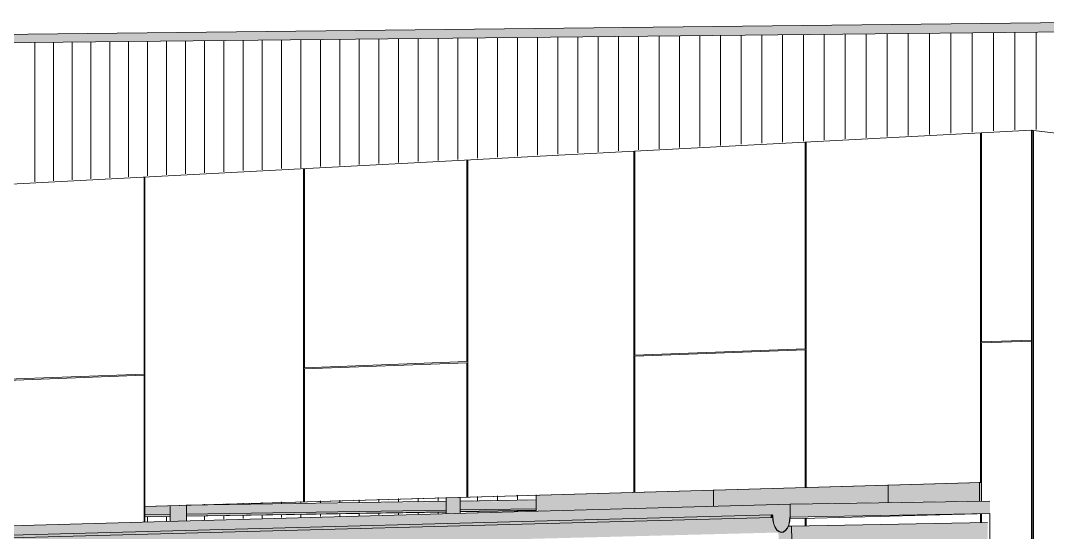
# Model space of a CAD drawing. Header units: inches. Extents: x 30764 to 92544, y -36095 to 66.
# Drawn here: x 92528.8817 to 92529.0074, y 66.0446 to 66.1072 of the extents above; entities that cross this region are included whole.
import ezdxf

# ---------------------------------------------------------------- set-up
doc = ezdxf.new("R2010")
doc.units = ezdxf.units.IN
doc.header["$MEASUREMENT"] = 0
for name, color, linetype, lineweight in [('A-ROOF', 132, 'Continuous', 13), ('A-ROOF-OTLN', 132, 'Continuous', 9), ('A-WALL-PATT', 111, 'Continuous', 13), ('L-SITE-WALL', 31, 'Continuous', 13), ('M-EQPM', 50, 'Continuous', 9), ('S-BEAM', 12, 'Continuous', 9), ('S-COLS', 52, 'Continuous', 9)]:
    doc.layers.add(name, color=color, linetype=linetype, lineweight=lineweight)

# ---------------------------------------------------------------- blocks, each defined once
blk = doc.blocks.new('FP_57-Looking North East Copy 1')
at = {"layer": 'A-WALL-PATT', "lineweight": 9}
for p, q in [((31213.79157, 66.09116), (31213.79157, 66.10526)), ((31213.79406, 66.09129), (31213.79406, 66.10529)), ((31213.79654, 66.09142), (31213.79654, 66.10531)), ((31213.79904, 66.09155), (31213.79904, 66.10534)), ((31213.80154, 66.09169), (31213.80154, 66.10537)), ((31213.80405, 66.09182), (31213.80405, 66.10539)), ((31213.80657, 66.09195), (31213.80657, 66.10542)), ((31213.8091, 66.09209), (31213.8091, 66.10544)), ((31213.81163, 66.09222), (31213.81163, 66.10547)), ((31213.81417, 66.09236), (31213.81417, 66.1055)), ((31213.81671, 66.09249), (31213.81671, 66.10552)), ((31213.81927, 66.09263), (31213.81927, 66.10555)), ((31213.82183, 66.09276), (31213.82183, 66.10558)), ((31213.8244, 66.0929), (31213.8244, 66.1056)), ((31213.82698, 66.09303), (31213.82698, 66.10563)), ((31213.82956, 66.09317), (31213.82956, 66.10566)), ((31213.83215, 66.09331), (31213.83215, 66.10569)), ((31213.83475, 66.09345), (31213.83475, 66.10571)), ((31213.83736, 66.09358), (31213.83736, 66.10574)), ((31213.83998, 66.09372), (31213.83998, 66.10577)), ((31213.8426, 66.09386), (31213.8426, 66.10579)), ((31213.84523, 66.09391), (31213.84523, 66.10582)), ((31213.72259, 66.08751), (31213.72259, 66.10454)), ((31213.72488, 66.08763), (31213.72488, 66.10457)), ((31213.72717, 66.08775), (31213.72717, 66.10459)), ((31213.72947, 66.08787), (31213.72947, 66.10461)), ((31213.73178, 66.088), (31213.73178, 66.10464)), ((31213.73409, 66.08812), (31213.73409, 66.10466)), ((31213.73641, 66.08824), (31213.73641, 66.10469)), ((31213.73873, 66.08836), (31213.73873, 66.10471)), ((31213.74106, 66.08849), (31213.74106, 66.10473)), ((31213.7434, 66.08861), (31213.7434, 66.10476)), ((31213.74575, 66.08873), (31213.74575, 66.10478)), ((31213.7481, 66.08889), (31213.7481, 66.10481)), ((31213.75046, 66.08898), (31213.75046, 66.10483)), ((31213.75282, 66.08911), (31213.75282, 66.10486)), ((31213.75519, 66.08923), (31213.75519, 66.10488)), ((31213.75757, 66.08936), (31213.75757, 66.10491)), ((31213.75995, 66.08949), (31213.75995, 66.10493)), ((31213.76234, 66.08961), (31213.76234, 66.10496)), ((31213.76474, 66.08974), (31213.76474, 66.10498)), ((31213.76715, 66.08987), (31213.76715, 66.10501)), ((31213.76956, 66.08999), (31213.76956, 66.10503)), ((31213.77198, 66.09012), (31213.77198, 66.10506)), ((31213.7744, 66.09025), (31213.7744, 66.10508)), ((31213.77683, 66.09038), (31213.77683, 66.10511)), ((31213.77927, 66.09051), (31213.77927, 66.10513)), ((31213.78172, 66.09064), (31213.78172, 66.10516)), ((31213.78417, 66.09077), (31213.78417, 66.10518)), ((31213.78663, 66.0909), (31213.78663, 66.10521)), ((31213.7891, 66.09103), (31213.7891, 66.10524)), ((31213.76715, 66.04833), (31213.76715, 66.04871)), ((31213.76956, 66.04836), (31213.76956, 66.04878)), ((31213.77198, 66.0484), (31213.77198, 66.04885)), ((31213.77683, 66.04847), (31213.77683, 66.04899)), ((31213.77927, 66.0485), (31213.77927, 66.04906)), ((31213.78172, 66.04854), (31213.78172, 66.04913)), ((31213.7434, 66.04797), (31213.7434, 66.04804)), ((31213.74575, 66.04801), (31213.74575, 66.04808)), ((31213.7481, 66.04804), (31213.7481, 66.04817)), ((31213.75046, 66.04808), (31213.75046, 66.04824)), ((31213.75282, 66.04811), (31213.75282, 66.04831)), ((31213.75519, 66.04814), (31213.75519, 66.04837)), ((31213.75757, 66.04818), (31213.75757, 66.04844)), ((31213.75995, 66.04821), (31213.75995, 66.04851)), ((31213.76234, 66.04825), (31213.76234, 66.04857)), ((31213.76474, 66.04828), (31213.76474, 66.04864)), ((31213.73641, 66.04593), (31213.73641, 66.04651)), ((31213.73873, 66.046), (31213.73873, 66.04654)), ((31213.7434, 66.04613), (31213.7434, 66.04662)), ((31213.74575, 66.04619), (31213.74575, 66.04664)), ((31213.7481, 66.04626), (31213.7481, 66.04669)), ((31213.75046, 66.04632), (31213.75046, 66.04673)), ((31213.75282, 66.04639), (31213.75282, 66.04677)), ((31213.75519, 66.04645), (31213.75519, 66.04681)), ((31213.75757, 66.04652), (31213.75757, 66.04685)), ((31213.75995, 66.04658), (31213.75995, 66.04688)), ((31213.76234, 66.04665), (31213.76234, 66.04692)), ((31213.76474, 66.04672), (31213.76474, 66.04696)), ((31213.76715, 66.04678), (31213.76715, 66.047)), ((31213.76956, 66.04685), (31213.76956, 66.04704)), ((31213.77198, 66.04691), (31213.77198, 66.04708)), ((31213.77683, 66.04705), (31213.77683, 66.04715)), ((31213.77927, 66.04712), (31213.77927, 66.04719)), ((31213.78172, 66.04718), (31213.78172, 66.04723))]:
    blk.add_line(p, q, dxfattribs=at)
blk = doc.blocks.new('FP_59-Looking North East Copy 1')
at = {"layer": 'A-WALL-PATT', "lineweight": 9}
for p, q in [((31213.81694, 66.04537), (31213.81694, 66.04628)), ((31213.81705, 66.04537), (31213.81705, 66.04628)), ((31213.83842, 66.04578), (31213.83842, 66.04685)), ((31213.83853, 66.04578), (31213.83853, 66.04685))]:
    blk.add_line(p, q, dxfattribs=at)
blk = doc.blocks.new('FP_69-Looking North East Copy 1')
at = {"layer": 'A-WALL-PATT', "lineweight": 9}
for p, q in [((31213.83842, 66.05069), (31213.83842, 66.09351)), ((31213.83853, 66.0679), (31213.83853, 66.09351)), ((31213.81694, 66.06707), (31213.81694, 66.09237)), ((31213.81705, 66.05008), (31213.81705, 66.09238)), ((31213.7755, 66.06548), (31213.7755, 66.09018)), ((31213.77561, 66.04889), (31213.77561, 66.09019)), ((31213.79597, 66.04947), (31213.79597, 66.09126)), ((31213.79608, 66.06627), (31213.79608, 66.09127)), ((31213.75551, 66.04831), (31213.75551, 66.08912)), ((31213.75561, 66.06472), (31213.75561, 66.08913)), ((31213.73599, 66.06396), (31213.73599, 66.08809)), ((31213.73609, 66.04776), (31213.73609, 66.0881)), ((31213.84464, 66.06813), (31213.83853, 66.0679)), ((31213.83853, 66.06777), (31213.84464, 66.068)), ((31213.83853, 66.05069), (31213.83853, 66.06777)), ((31213.81694, 66.06707), (31213.79608, 66.06627)), ((31213.79608, 66.06614), (31213.81694, 66.06694)), ((31213.81694, 66.05007), (31213.81694, 66.06694)), ((31213.7755, 66.06548), (31213.75561, 66.06472)), ((31213.75561, 66.06459), (31213.7755, 66.06535)), ((31213.7755, 66.04889), (31213.7755, 66.06535)), ((31213.79608, 66.04948), (31213.79608, 66.06614)), ((31213.73599, 66.06396), (31213.717, 66.06324)), ((31213.717, 66.06311), (31213.73599, 66.06384)), ((31213.73599, 66.04775), (31213.73599, 66.06384)), ((31213.75561, 66.04832), (31213.75561, 66.06459))]:
    blk.add_line(p, q, dxfattribs=at)

msp = doc.modelspace()

# ---------------------------------------------------------------- hatches: boundary and pattern name
at = {"layer": 'A-ROOF', "lineweight": 5}
for points in [[(92528.67714, 66.10239), (92529.03347, 66.10611), (92529.03347, 66.10724), (92528.67714, 66.1033)], [(92528.86918, 66.04393), (92528.97366, 66.04672), (92528.97369, 66.0467), (92528.97375, 66.04668), (92528.97378, 66.0466), (92528.97382, 66.04638), (92528.97592, 66.04644), (92528.97592, 66.04802), (92528.86918, 66.04509), (92528.86918, 66.0441)], [(92528.97592, 66.04644), (92529.00039, 66.04688), (92529.00039, 66.04841), (92528.97592, 66.04802), (92528.97592, 66.04683)]]:
    msp.add_hatch(color=256, dxfattribs=at).paths.add_polyline_path(points, flags=0)
at = {"layer": 'A-ROOF-OTLN', "lineweight": 5}
h = msp.add_hatch(color=256, dxfattribs=at)
h.paths.add_polyline_path([(92528.86685, 66.04355), (92528.97366, 66.04642), (92528.97362, 66.0465), (92528.97362, 66.04665), (92528.97366, 66.04672), (92528.97371, 66.04673), (92528.86678, 66.04385), (92528.86674, 66.04377), (92528.86675, 66.04363), (92528.86681, 66.04356), (92528.86684, 66.04355)], flags=0)
h.paths.add_polyline_path([(92528.86684, 66.04358), (92528.86692, 66.04359), (92528.86685, 66.04359)], flags=0)
for points in [[(92528.86805, 66.04184), (92528.97485, 66.04457), (92528.97457, 66.04465), (92528.97432, 66.04486), (92528.97409, 66.04519), (92528.97392, 66.04559), (92528.97381, 66.04616), (92528.97376, 66.04656), (92528.97361, 66.04654), (92528.97366, 66.04642), (92528.97363, 66.04641), (92528.86692, 66.04355), (92528.86696, 66.04321), (92528.86706, 66.04279), (92528.86724, 66.04241), (92528.86748, 66.04211), (92528.86775, 66.04192)], [(92528.97361, 66.04656), (92528.97378, 66.04656), (92528.97374, 66.04668), (92528.97369, 66.0467), (92528.97363, 66.04667), (92528.97361, 66.04658)], [(92528.97485, 66.0446), (92528.97513, 66.04466), (92528.97537, 66.04483), (92528.97563, 66.0452), (92528.97578, 66.04559), (92528.97587, 66.04607), (92528.9759, 66.04644), (92528.97381, 66.04638), (92528.97387, 66.0459), (92528.974, 66.04545), (92528.97419, 66.04508), (92528.9744, 66.04483), (92528.97458, 66.04468), (92528.97472, 66.04464)], [(92528.97485, 66.04457), (92528.97517, 66.04465), (92528.97541, 66.04483), (92528.97564, 66.04517), (92528.9758, 66.04559), (92528.97588, 66.04595), (92528.97586, 66.04595), (92528.97576, 66.0455), (92528.97559, 66.04512), (92528.97533, 66.0448), (92528.97512, 66.04465), (92528.97485, 66.0446), (92528.97457, 66.04469), (92528.97432, 66.0449), (92528.97409, 66.04523), (92528.97392, 66.04568), (92528.97383, 66.04616), (92528.97385, 66.0459), (92528.97398, 66.04545), (92528.97416, 66.04508), (92528.97438, 66.0448), (92528.97461, 66.04464), (92528.97478, 66.04459)]]:
    msp.add_hatch(color=256, dxfattribs=at).paths.add_polyline_path(points, flags=0)
at = {"layer": 'L-SITE-WALL', "lineweight": 5}
for points in [[(92529.00071, 66.04217), (92529.00573, 66.0423), (92529.00573, 66.0938), (92529.00555, 66.09379), (92529.00555, 66.0423), (92529.00071, 66.04218)], [(92529.00555, 66.0423), (92529.00555, 66.09383), (92529.00548, 66.0938), (92529.00548, 66.0423)], [(92528.89683, 66.04586), (92528.8969, 66.04586), (92528.8969, 66.04775), (92528.89683, 66.04773), (92528.89683, 66.04598)]]:
    msp.add_hatch(color=256, dxfattribs=at).paths.add_polyline_path(points, flags=0)
at = {"layer": 'M-EQPM', "lineweight": 5}
for points in [[(92528.96654, 66.04781), (92528.97743, 66.0481), (92528.98793, 66.04827), (92528.98793, 66.05041), (92528.96654, 66.04978), (92528.96654, 66.04804)], [(92528.98793, 66.04827), (92528.99911, 66.04844), (92528.99911, 66.05073), (92528.98793, 66.05041)], [(92528.99911, 66.04844), (92528.99943, 66.04845), (92528.99943, 66.05074), (92528.99911, 66.05073), (92528.99911, 66.05045)], [(92528.94485, 66.04722), (92528.96654, 66.04781), (92528.96654, 66.04978), (92528.94485, 66.04916), (92528.94485, 66.04724)]]:
    msp.add_hatch(color=256, dxfattribs=at).paths.add_polyline_path(points, flags=0)
at = {"layer": 'S-BEAM', "lineweight": 5}
h = msp.add_hatch(color=256, dxfattribs=at)
h.paths.add_polyline_path([(92528.89687, 66.04776), (92528.89999, 66.04783), (92528.89999, 66.04787), (92528.89687, 66.04778)], flags=0)
h.paths.add_polyline_path([(92528.90199, 66.04783), (92528.93383, 66.04832), (92528.93383, 66.04839), (92528.90199, 66.04789), (92528.90199, 66.04786)], flags=0)
h.paths.add_polyline_path([(92528.93552, 66.04833), (92528.94485, 66.0485), (92528.94485, 66.04855), (92528.93552, 66.04838), (92528.93552, 66.04835)], flags=0)
h = msp.add_hatch(color=256, dxfattribs=at)
h.paths.add_polyline_path([(92528.89687, 66.04671), (92528.89999, 66.04676), (92528.89999, 66.0478), (92528.89687, 66.04775)], flags=0)
h.paths.add_polyline_path([(92528.90199, 66.04679), (92528.93383, 66.0473), (92528.93383, 66.04831), (92528.90199, 66.04783), (92528.90199, 66.04778)], flags=0)
h.paths.add_polyline_path([(92528.93552, 66.04733), (92528.94485, 66.04748), (92528.94485, 66.04847), (92528.93552, 66.04833), (92528.93552, 66.04805)], flags=0)
h = msp.add_hatch(color=256, dxfattribs=at)
h.paths.add_polyline_path([(92528.89687, 66.04649), (92528.89999, 66.04654), (92528.89999, 66.04676), (92528.89687, 66.0467)], flags=0)
h.paths.add_polyline_path([(92528.90199, 66.04658), (92528.93383, 66.0471), (92528.93383, 66.0473), (92528.90199, 66.04678)], flags=0)
h.paths.add_polyline_path([(92528.93552, 66.04712), (92528.94485, 66.04728), (92528.94485, 66.04748), (92528.93552, 66.04732)], flags=0)
at = {"layer": 'S-BEAM'}
msp.add_hatch(color=256, dxfattribs=at).paths.add_polyline_path([(92528.97457, 66.0413), (92528.97618, 66.04134), (92528.97609, 66.04533), (92528.97569, 66.0453), (92528.97555, 66.04502), (92528.97532, 66.04475), (92528.97505, 66.04461), (92528.97485, 66.04457), (92528.9745, 66.04454), (92528.97457, 66.0413)], flags=0)
at = {"layer": 'S-BEAM', "lineweight": 5}
msp.add_hatch(color=256, dxfattribs=at).paths.add_polyline_path([(92528.97618, 66.04134), (92528.99967, 66.04191), (92528.99967, 66.04206), (92529.00039, 66.04208), (92529.00039, 66.04216), (92529.0001, 66.04217), (92529.0001, 66.04579), (92528.97609, 66.04532), (92528.97618, 66.04134)], flags=0)
at = {"layer": 'S-COLS', "lineweight": 5}
for points in [[(92528.93383, 66.04692), (92528.93418, 66.04693), (92528.93416, 66.04886), (92528.93383, 66.04885), (92528.93383, 66.04707)], [(92528.93418, 66.04693), (92528.93552, 66.04696), (92528.93551, 66.0489), (92528.93418, 66.04886), (92528.93418, 66.04707)], [(92528.90002, 66.04595), (92528.90041, 66.04596), (92528.90041, 66.04785), (92528.90002, 66.04781), (92528.90002, 66.04649)], [(92528.90041, 66.04596), (92528.90202, 66.046), (92528.90201, 66.0479), (92528.90041, 66.04782), (92528.90041, 66.04649)]]:
    msp.add_hatch(color=256, dxfattribs=at).paths.add_polyline_path(points, flags=0)

# ---------------------------------------------------------------- linework, layer by layer
at = {"layer": 'A-ROOF'}
for p, q in [((92528.67714, 66.1033), (92529.03347, 66.10724)), ((92529.03347, 66.10611), (92528.67714, 66.10239)), ((92528.86918, 66.04509), (92528.97592, 66.04802)), ((92528.97592, 66.04802), (92529.00039, 66.04841)), ((92528.97592, 66.04802), (92528.97592, 66.04644)), ((92529.00039, 66.04688), (92528.97592, 66.04644))]:
    msp.add_line(p, q, dxfattribs=at)
at = {"layer": 'A-ROOF-OTLN'}
for p, q in [((92528.86683, 66.04387), (92528.9737, 66.04673)), ((92528.97371, 66.0464), (92528.86684, 66.04355)), ((92528.97375, 66.04645), (92528.97364, 66.04645)), ((92528.97376, 66.04643), (92528.97371, 66.04643)), ((92528.97376, 66.04643), (92528.97375, 66.04645)), ((92528.97592, 66.04644), (92528.9759, 66.04644))]:
    msp.add_line(p, q, dxfattribs=at)
for points in [[(92528.9738, 66.04656, 0), (92528.9738, 66.0466, 0), (92528.97379, 66.04664, 0), (92528.97377, 66.04668, 0), (92528.97375, 66.04671, 0), (92528.97373, 66.04672, 0), (92528.97371, 66.04673, 0), (92528.97369, 66.04673, 0), (92528.97366, 66.04672, 0), (92528.97364, 66.04669, 0), (92528.97363, 66.04666, 0), (92528.97362, 66.04662, 0), (92528.97361, 66.04658, 0), (92528.97361, 66.04654, 0), (92528.97362, 66.0465, 0), (92528.97363, 66.04646, 0), (92528.97365, 66.04643, 0), (92528.97367, 66.04641, 0), (92528.9737, 66.0464, 0), (92528.97372, 66.0464, 0), (92528.97374, 66.04641, 0), (92528.97376, 66.04643, 0)], [(92528.97375, 66.04645, 0), (92528.97373, 66.04644, 0), (92528.97371, 66.04643, 0), (92528.9737, 66.04643, 0), (92528.97368, 66.04644, 0), (92528.97366, 66.04646, 0), (92528.97365, 66.04648, 0), (92528.97364, 66.04651, 0), (92528.97363, 66.04655, 0), (92528.97363, 66.04658, 0), (92528.97364, 66.04661, 0), (92528.97364, 66.04664, 0), (92528.97366, 66.04667, 0), (92528.97367, 66.04669, 0), (92528.97369, 66.0467, 0), (92528.97371, 66.0467, 0), (92528.97373, 66.04669, 0), (92528.97374, 66.04668, 0), (92528.97376, 66.04665, 0), (92528.97377, 66.04663, 0), (92528.97378, 66.04659, 0), (92528.97378, 66.04656, 0)], [(92528.97378, 66.04656, 0), (92528.97382, 66.04606, 0), (92528.97392, 66.04559, 0), (92528.97409, 66.04518, 0), (92528.97432, 66.04486, 0), (92528.97457, 66.04465, 0), (92528.97485, 66.04457, 0), (92528.97513, 66.04462, 0), (92528.97538, 66.0448, 0), (92528.9756, 66.04509, 0), (92528.97577, 66.04548, 0), (92528.97588, 66.04594, 0), (92528.97592, 66.04644, 0)], [(92528.9759, 66.04644, 0), (92528.97586, 66.04595, 0), (92528.97576, 66.0455, 0), (92528.97559, 66.04512, 0), (92528.97537, 66.04483, 0), (92528.97512, 66.04465, 0), (92528.97485, 66.0446, 0), (92528.97458, 66.04468, 0), (92528.97432, 66.04489, 0), (92528.97411, 66.0452, 0), (92528.97394, 66.0456, 0), (92528.97384, 66.04607, 0), (92528.9738, 66.04656, 0)]]:
    msp.add_polyline3d(points, dxfattribs=at)
at = {"layer": 'L-SITE-WALL'}
for p, q in [((92529.00548, 66.09383), (92528.81813, 66.08393)), ((92529.00548, 66.0423), (92529.00548, 66.09383)), ((92529.00555, 66.09383), (92529.00548, 66.09383)), ((92529.00555, 66.09383), (92529.00555, 66.0423)), ((92529.00573, 66.0938), (92529.00555, 66.09379)), ((92529.17357, 66.07362), (92529.00573, 66.0938)), ((92529.00573, 66.0938), (92529.00573, 66.04229)), ((92528.89683, 66.04775), (92528.99937, 66.05069)), ((92528.99938, 66.05069), (92528.8969, 66.04775)), ((92528.99937, 66.05069), (92528.99937, 66.0484)), ((92528.89683, 66.04586), (92528.89683, 66.04775)), ((92528.8969, 66.04775), (92528.89683, 66.04775)), ((92528.8969, 66.04775), (92528.8969, 66.04586)), ((92529.00039, 66.04688), (92528.97591, 66.04623)), ((92528.99937, 66.04685), (92528.99937, 66.04578)), ((92529.00039, 66.04218), (92529.00039, 66.04688))]:
    msp.add_line(p, q, dxfattribs=at)
at = {"layer": 'M-EQPM'}
for p, q in [((92528.98793, 66.04827), (92528.98793, 66.05041)), ((92528.99911, 66.05073), (92528.99911, 66.04844)), ((92528.94485, 66.04722), (92528.94485, 66.04916)), ((92528.96654, 66.04978), (92528.96654, 66.04781))]:
    msp.add_line(p, q, dxfattribs=at)
at = {"layer": 'S-BEAM'}
for p, q in [((92528.90199, 66.04792), (92528.93383, 66.04839)), ((92528.93552, 66.04841), (92528.94485, 66.04855)), ((92528.93552, 66.04733), (92528.94485, 66.04748)), ((92528.89687, 66.04671), (92528.89999, 66.04676)), ((92528.89999, 66.04654), (92528.89687, 66.04649)), ((92528.89999, 66.04652), (92528.89687, 66.04647)), ((92528.90199, 66.04679), (92528.93383, 66.0473)), ((92528.93383, 66.0471), (92528.90199, 66.04658)), ((92528.93383, 66.04707), (92528.90199, 66.04655)), ((92528.94485, 66.04728), (92528.93552, 66.04712)), ((92528.94485, 66.04725), (92528.93552, 66.0471)), ((92528.97609, 66.04533), (92528.9757, 66.04532)), ((92528.97609, 66.04533), (92529.0001, 66.04579)), ((92528.97618, 66.04134), (92528.97609, 66.04533))]:
    msp.add_line(p, q, dxfattribs=at)
at = {"layer": 'S-COLS'}
for p, q in [((92528.93382, 66.04692), (92528.93382, 66.04885)), ((92528.93552, 66.0489), (92528.93552, 66.04696)), ((92528.90001, 66.04595), (92528.90001, 66.04785)), ((92528.90202, 66.04791), (92528.90202, 66.046))]:
    msp.add_line(p, q, dxfattribs=at)

# ---------------------------------------------------------------- block references
at = {"layer": 'L-SITE-WALL', "lineweight": 9}
for name in ['FP_57-Looking North East Copy 1', 'FP_69-Looking North East Copy 1', 'FP_59-Looking North East Copy 1']:
    msp.add_blockref(name, (61315.16084, 0), dxfattribs=at)

doc.saveas('drawing.dxf')
